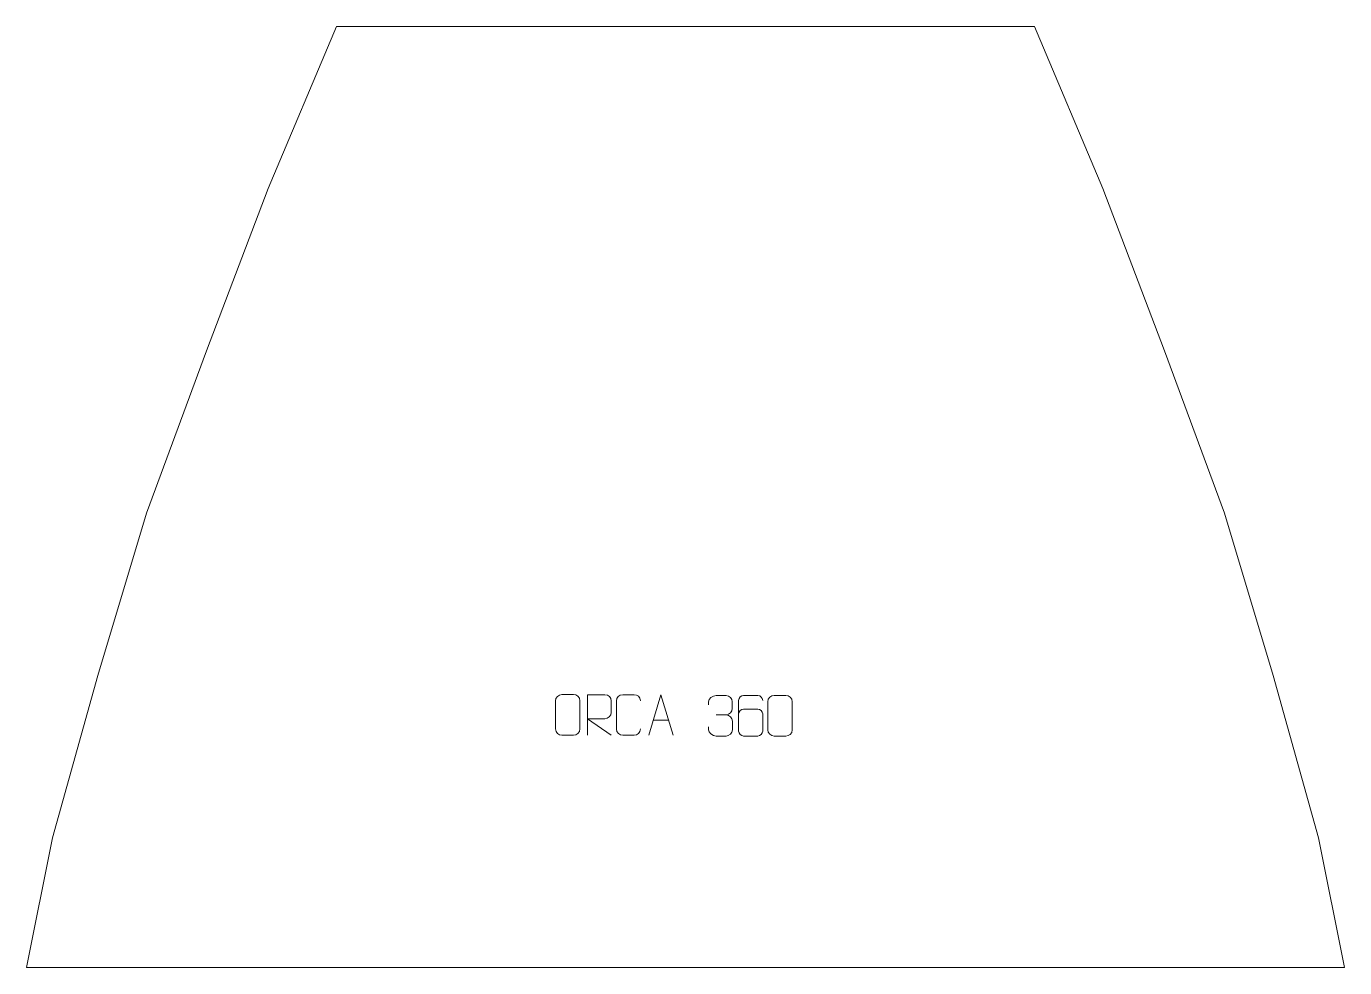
# Model space of a CAD drawing. Header units: millimetres. Extents: x -413 to 399, y 865 to 1445.
import ezdxf

# ---------------------------------------------------------------- set-up
doc = ezdxf.new("R2010")
doc.units = ezdxf.units.MM
doc.header["$MEASUREMENT"] = 0
doc.layers.add('layer 1', color=7, linetype='Continuous')

msp = doc.modelspace()

# ---------------------------------------------------------------- linework, layer by layer
at = {"layer": 'layer 1', "color": 242, "lineweight": 9}
msp.add_open_spline([(-339.3956, 1145.1351), (-339.3956, 1145.1351), (-302.3954, 1245.1353), (-302.3954, 1245.1353), (-302.3954, 1245.1353), (-302.3954, 1245.1353), (-264.3949, 1345.1352), (-264.3949, 1345.1352), (-264.3949, 1345.1352), (-264.3949, 1345.1352), (-222.3952, 1445.135), (-222.3952, 1445.135), (-222.3952, 1445.135), (-222.3952, 1445.135), (207.6044, 1445.135), (207.6044, 1445.135), (207.6044, 1445.135), (207.6044, 1445.135), (249.6044, 1345.1352), (249.6044, 1345.1352), (249.6044, 1345.1352), (249.6044, 1345.1352), (287.6046, 1245.1353), (287.6046, 1245.1353), (287.6046, 1245.1353), (287.6046, 1245.1353), (324.6048, 1145.1351), (324.6048, 1145.1351), (324.6048, 1145.1351), (324.6048, 1145.1351), (354.605, 1045.1352), (354.605, 1045.1352), (354.605, 1045.1352), (354.605, 1045.1352), (382.605, 945.1354), (382.605, 945.1354), (382.605, 945.1354), (382.605, 945.1354), (398.6044, 865.1355), (398.6044, 865.1355), (398.6044, 865.1355), (398.6044, 865.1355), (-413.3952, 865.1355), (-413.3952, 865.1355), (-413.3952, 865.1355), (-413.3952, 865.1355), (-397.3946, 945.1354), (-397.3946, 945.1354), (-397.3946, 945.1354), (-397.3946, 945.1354), (-369.3958, 1045.1352), (-369.3958, 1045.1352), (-369.3958, 1045.1352), (-369.3958, 1045.1352), (-339.3956, 1145.1351), (-339.3956, 1145.1351)], degree=3, knots=[0, 0, 0, 0, 0.06666667, 0.06666667, 0.06666667, 0.06666667, 0.13333333, 0.13333333, 0.13333333, 0.13333333, 0.2, 0.2, 0.2, 0.2, 0.26666667, 0.26666667, 0.26666667, 0.26666667, 0.33333333, 0.33333333, 0.33333333, 0.33333333, 0.4, 0.4, 0.4, 0.4, 0.46666667, 0.46666667, 0.46666667, 0.46666667, 0.53333333, 0.53333333, 0.53333333, 0.53333333, 0.6, 0.6, 0.6, 0.6, 0.66666667, 0.66666667, 0.66666667, 0.66666667, 0.73333333, 0.73333333, 0.73333333, 0.73333333, 0.8, 0.8, 0.8, 0.8, 0.86666667, 0.86666667, 0.86666667, 0.86666667, 1, 1, 1, 1], dxfattribs=at)
at = {"layer": 'layer 1', "color": 250, "lineweight": 9}
for points, knots in [([(-83.516, 1033.4025), (-81.1493, 1033.4025), (-78.7822, 1033.4025), (-76.4151, 1033.4025), (-76.4151, 1033.4025), (-74.4341, 1033.4381), (-72.4076, 1031.9434), (-72.3805, 1029.5007), (-72.3805, 1029.5007), (-72.3809, 1023.7419), (-72.3809, 1017.9826), (-72.3805, 1012.223), (-72.3805, 1012.223), (-72.5227, 1009.8948), (-74.2295, 1008.4122), (-76.4151, 1008.4013), (-76.4151, 1008.4013), (-78.7881, 1008.4017), (-81.1611, 1008.4017), (-83.5337, 1008.4013), (-83.5337, 1008.4013), (-85.4926, 1008.2957), (-87.4995, 1010.1841), (-87.4881, 1012.2056), (-87.4881, 1012.2056), (-87.4878, 1017.9877), (-87.4878, 1023.7693), (-87.4881, 1029.5506), (-87.4881, 1029.5506), (-87.4838, 1031.6932), (-85.7063, 1033.416), (-83.516, 1033.4025)], [0, 0, 0, 0, 0.11111111, 0.11111111, 0.11111111, 0.11111111, 0.22222222, 0.22222222, 0.22222222, 0.22222222, 0.33333333, 0.33333333, 0.33333333, 0.33333333, 0.44444444, 0.44444444, 0.44444444, 0.44444444, 0.55555556, 0.55555556, 0.55555556, 0.55555556, 0.66666667, 0.66666667, 0.66666667, 0.66666667, 0.77777778, 0.77777778, 0.77777778, 0.77777778, 1, 1, 1, 1]), ([(-67.8348, 1008.3795), (-67.8348, 1008.3795), (-67.8348, 1033.333), (-67.8348, 1033.333), (-67.8348, 1033.333), (-64.24, 1033.333), (-60.6445, 1033.333), (-57.0493, 1033.333), (-57.0493, 1033.333), (-54.724, 1033.2953), (-53.1667, 1031.8053), (-53.1708, 1029.4389), (-53.1708, 1029.4389), (-53.1712, 1027.4034), (-53.1712, 1024.344), (-53.1708, 1022.308), (-53.1708, 1022.308), (-53.1773, 1020.4325), (-54.9896, 1018.4907), (-56.9991, 1018.4716), (-56.9991, 1018.4716), (-56.9991, 1018.4716), (-67.8348, 1018.4716), (-67.8348, 1018.4716), (-67.8348, 1018.4716), (-67.8348, 1018.4716), (-53.1801, 1008.3795), (-53.1801, 1008.3795)], [0, 0, 0, 0, 0.125, 0.125, 0.125, 0.125, 0.25, 0.25, 0.25, 0.25, 0.375, 0.375, 0.375, 0.375, 0.5, 0.5, 0.5, 0.5, 0.625, 0.625, 0.625, 0.625, 0.75, 0.75, 0.75, 0.75, 1, 1, 1, 1]), ([(-35.0797, 1012.1972), (-35.2195, 1009.8738), (-36.8967, 1008.3942), (-39.0444, 1008.3834), (-39.0444, 1008.3834), (-41.3763, 1008.3838), (-43.7082, 1008.3838), (-46.0397, 1008.3834), (-46.0397, 1008.3834), (-47.9647, 1008.278), (-49.9368, 1010.1625), (-49.9256, 1012.1798), (-49.9256, 1012.1798), (-49.9252, 1017.9499), (-49.9252, 1023.7196), (-49.9256, 1029.4889), (-49.9256, 1029.4889), (-49.9214, 1031.627), (-48.1747, 1033.3462), (-46.0223, 1033.3327), (-46.0223, 1033.3327), (-43.6966, 1033.3327), (-41.3705, 1033.3327), (-39.0444, 1033.3327), (-39.0444, 1033.3327), (-37.0978, 1033.3682), (-35.1064, 1031.8767), (-35.0797, 1029.4391)], [0, 0, 0, 0, 0.125, 0.125, 0.125, 0.125, 0.25, 0.25, 0.25, 0.25, 0.375, 0.375, 0.375, 0.375, 0.5, 0.5, 0.5, 0.5, 0.625, 0.625, 0.625, 0.625, 0.75, 0.75, 0.75, 0.75, 1, 1, 1, 1]), ([(-29.9732, 1008.3795), (-29.9732, 1008.3795), (-22.6022, 1033.333), (-22.6022, 1033.333), (-22.6022, 1033.333), (-22.6022, 1033.333), (-15.0323, 1008.3795), (-15.0323, 1008.3795)], [0, 0, 0, 0, 0.33333333, 0.33333333, 0.33333333, 0.33333333, 1, 1, 1, 1]), ([(6.7132, 1027.1014), (6.7132, 1027.1014), (6.7132, 1028.9586), (6.7132, 1028.9586), (6.7132, 1028.9586), (6.6989, 1030.7005), (9.3634, 1032.8186), (11.4225, 1032.7959), (11.4225, 1032.7959), (13.4866, 1032.7959), (15.5506, 1032.7959), (17.6143, 1032.7959), (17.6143, 1032.7959), (19.8088, 1032.8047), (21.4071, 1030.9579), (21.4515, 1029.0458), (21.4515, 1029.0458), (21.4511, 1027.6107), (21.4511, 1026.1756), (21.4515, 1024.7401), (21.4515, 1024.7401), (21.4029, 1023.0866), (19.8003, 1020.8566), (17.602, 1020.8666), (17.602, 1020.8666), (19.8057, 1020.8554), (21.4137, 1019.0522), (21.4677, 1016.9927), (21.4677, 1016.9927), (21.4673, 1015.208), (21.4673, 1013.4233), (21.4677, 1011.6382), (21.4677, 1011.6382), (21.4778, 1009.5768), (19.4229, 1007.8137), (17.602, 1007.8218), (17.602, 1007.8218), (15.5367, 1007.8221), (13.4715, 1007.8221), (11.4059, 1007.8218), (11.4059, 1007.8218), (9.2373, 1007.8333), (6.7063, 1010.2335), (6.6877, 1011.6953), (6.6877, 1011.6953), (6.6877, 1011.6953), (6.6877, 1013.6039), (6.6877, 1013.6039)], [0, 0, 0, 0, 0.07692308, 0.07692308, 0.07692308, 0.07692308, 0.15384615, 0.15384615, 0.15384615, 0.15384615, 0.23076923, 0.23076923, 0.23076923, 0.23076923, 0.30769231, 0.30769231, 0.30769231, 0.30769231, 0.38461538, 0.38461538, 0.38461538, 0.38461538, 0.46153846, 0.46153846, 0.46153846, 0.46153846, 0.53846154, 0.53846154, 0.53846154, 0.53846154, 0.61538462, 0.61538462, 0.61538462, 0.61538462, 0.69230769, 0.69230769, 0.69230769, 0.69230769, 0.76923077, 0.76923077, 0.76923077, 0.76923077, 0.84615385, 0.84615385, 0.84615385, 0.84615385, 1, 1, 1, 1]), ([(40.1458, 1029.8446), (40.1217, 1031.1841), (38.7655, 1032.8373), (37.1936, 1032.803), (37.1936, 1032.803), (34.2088, 1032.8027), (31.2236, 1032.8027), (28.2382, 1032.803), (28.2382, 1032.803), (27.0191, 1032.8179), (25.2909, 1031.3803), (25.2859, 1029.8446), (25.2859, 1029.8446), (25.2862, 1023.4841), (25.2862, 1017.1233), (25.2859, 1010.7626), (25.2859, 1010.7626), (25.2906, 1009.5997), (27.0191, 1007.8286), (28.2382, 1007.8042), (28.2382, 1007.8042), (31.2236, 1007.8045), (34.2088, 1007.8045), (37.1936, 1007.8042), (37.1936, 1007.8042), (38.4717, 1007.848), (40.1414, 1009.4625), (40.1458, 1010.7626), (40.1458, 1010.7626), (40.1458, 1014.3459), (40.1458, 1017.929), (40.1458, 1021.5117), (40.1458, 1021.5117), (40.1073, 1022.9899), (38.5246, 1024.4228), (37.1936, 1024.4208), (37.1936, 1024.4208), (34.2088, 1024.4211), (31.2236, 1024.4211), (28.2382, 1024.4208), (28.2382, 1024.4208), (26.9087, 1024.4258), (25.2657, 1022.9185), (25.3074, 1021.49)], [0, 0, 0, 0, 0.08333333, 0.08333333, 0.08333333, 0.08333333, 0.16666667, 0.16666667, 0.16666667, 0.16666667, 0.25, 0.25, 0.25, 0.25, 0.33333333, 0.33333333, 0.33333333, 0.33333333, 0.41666667, 0.41666667, 0.41666667, 0.41666667, 0.5, 0.5, 0.5, 0.5, 0.58333333, 0.58333333, 0.58333333, 0.58333333, 0.66666667, 0.66666667, 0.66666667, 0.66666667, 0.75, 0.75, 0.75, 0.75, 0.83333333, 0.83333333, 0.83333333, 0.83333333, 1, 1, 1, 1]), ([(47.258, 1032.8281), (49.6247, 1032.8281), (51.9918, 1032.8281), (54.3589, 1032.8281), (54.3589, 1032.8281), (56.3399, 1032.8637), (58.3664, 1031.369), (58.3935, 1028.9263), (58.3935, 1028.9263), (58.3931, 1023.1675), (58.3931, 1017.4082), (58.3935, 1011.6486), (58.3935, 1011.6486), (58.2513, 1009.3204), (56.5445, 1007.8378), (54.3589, 1007.8269), (54.3589, 1007.8269), (51.9859, 1007.8273), (49.6129, 1007.8273), (47.2403, 1007.8269), (47.2403, 1007.8269), (45.2814, 1007.7213), (43.2745, 1009.6097), (43.2859, 1011.6312), (43.2859, 1011.6312), (43.2862, 1017.4133), (43.2862, 1023.1949), (43.2859, 1028.9762), (43.2859, 1028.9762), (43.2902, 1031.1188), (45.0677, 1032.8416), (47.258, 1032.8281)], [0, 0, 0, 0, 0.11111111, 0.11111111, 0.11111111, 0.11111111, 0.22222222, 0.22222222, 0.22222222, 0.22222222, 0.33333333, 0.33333333, 0.33333333, 0.33333333, 0.44444444, 0.44444444, 0.44444444, 0.44444444, 0.55555556, 0.55555556, 0.55555556, 0.55555556, 0.66666667, 0.66666667, 0.66666667, 0.66666667, 0.77777778, 0.77777778, 0.77777778, 0.77777778, 1, 1, 1, 1])]:
    msp.add_open_spline(points, degree=3, knots=knots, dxfattribs=at)
for points in [[(-27.2506, 1017.6289), (-27.2506, 1017.6289), (-17.7549, 1017.6289), (-17.7549, 1017.6289)], [(11.4229, 1020.8562), (11.4229, 1020.8562), (17.6193, 1020.8562), (17.6193, 1020.8562)]]:
    msp.add_open_spline(points, degree=3, dxfattribs=at)

doc.saveas('drawing.dxf')
